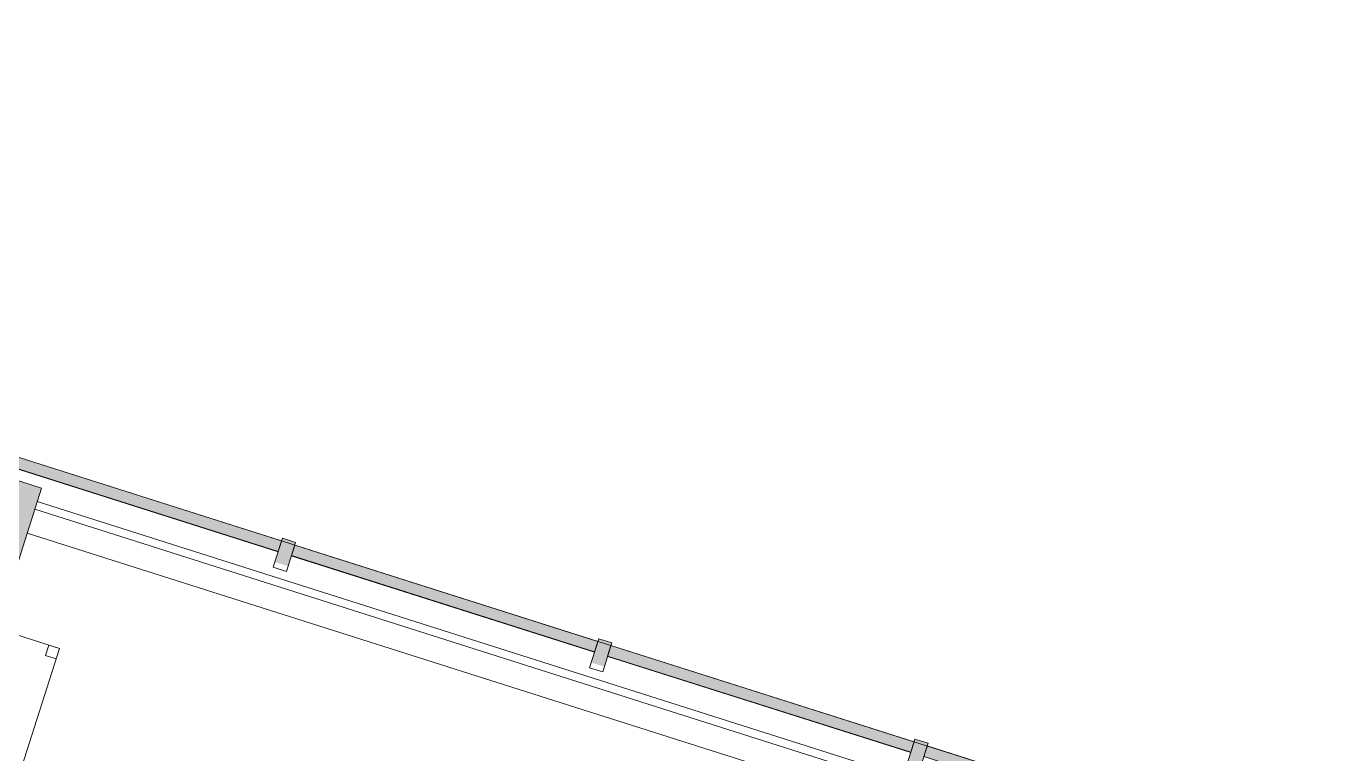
# Model space of a CAD drawing. Header units: inches. Extents: x 385 to 2249, y -1773 to -36.
# Drawn here: x 2012.1 to 2248.9, y -562.7 to -431.2 of the extents above; entities that cross this region are included whole.
import ezdxf

# ---------------------------------------------------------------- set-up
doc = ezdxf.new("R2010")
doc.units = ezdxf.units.IN
doc.header["$MEASUREMENT"] = 0
for name, color, linetype, lineweight in [('A-COLS', 52, 'Continuous', 13), ('A-DETL-THIN', 151, 'Continuous', 9), ('A-GLAZ-CURT', 52, 'Continuous', 13), ('A-GLAZ-CWMG', 51, 'Continuous', 13), ('A-WALL', 113, 'Continuous', 13), ('I-FURN', 30, 'Continuous', 9)]:
    doc.layers.add(name, color=color, linetype=linetype, lineweight=lineweight)

# ---------------------------------------------------------------- blocks, each defined once
blk = doc.blocks.new('System Panel - Glazed 2-5026264-Level 6 POWER _ SIGNAL')
at = {"layer": 'A-GLAZ-CURT', "lineweight": 9}
blk.add_hatch(color=7, dxfattribs=at).paths.add_polyline_path([(28.75, 0.25), (28.75, 2.25), (-28.75, 2.25), (-28.75, 0.25), (26.06, 0.25)], flags=0)
at = {"layer": 'A-GLAZ-CURT', "color": 8, "lineweight": 20}
for p, q in [((28.75, 2.25), (-28.75, 2.25)), ((-28.75, 2.25), (-28.75, 0.25)), ((-28.75, 0.25), (28.75, 0.25)), ((28.75, 0.25), (28.75, 2.25))]:
    blk.add_line(p, q, dxfattribs=at)
blk = doc.blocks.new('Rectangular Mullion - 2_5_ x 5_ rectangular-5019623-Level 6 POWER _ SIGNAL')
at = {"layer": 'A-GLAZ-CWMG', "lineweight": 9}
blk.add_hatch(color=7, dxfattribs=at).paths.add_polyline_path([(0, 1.76), (0, -2.75), (-2.5, -2.75), (-2.5, 1.76), (-1.23, 1.76)], flags=0)
at = {"layer": 'A-GLAZ-CWMG', "color": 8, "lineweight": 20}
for p, q in [((-2.5, 2.75), (0, 2.75)), ((-2.5, -2.75), (-2.5, 2.75)), ((0, 2.75), (0, -2.75)), ((0, -2.75), (-2.5, -2.75))]:
    blk.add_line(p, q, dxfattribs=at)
blk = doc.blocks.new('System Panel - Glazed 2-5033996-Level 6 POWER _ SIGNAL')
at = {"layer": 'A-GLAZ-CURT', "lineweight": 9}
blk.add_hatch(color=7, dxfattribs=at).paths.add_polyline_path([(28.75, 0.25), (28.75, 2.25), (-28.75, 2.25), (-28.75, 0.25), (-19.84, 0.25)], flags=0)
at = {"layer": 'A-GLAZ-CURT', "color": 8, "lineweight": 20}
for p, q in [((28.75, 2.25), (-28.75, 2.25)), ((-28.75, 2.25), (-28.75, 0.25)), ((-28.75, 0.25), (28.75, 0.25)), ((28.75, 0.25), (28.75, 2.25))]:
    blk.add_line(p, q, dxfattribs=at)
blk = doc.blocks.new('System Panel - Glazed 2-5034117-Level 6 POWER _ SIGNAL')
at = {"layer": 'A-GLAZ-CURT', "lineweight": 9}
blk.add_hatch(color=7, dxfattribs=at).paths.add_polyline_path([(28.75, 0.25), (28.75, 2.25), (-28.75, 2.25), (-28.75, 0.25), (-16.16, 0.25)], flags=0)
at = {"layer": 'A-GLAZ-CURT', "color": 8, "lineweight": 20}
for p, q in [((28.75, 2.25), (-28.75, 2.25)), ((-28.75, 2.25), (-28.75, 0.25)), ((-28.75, 0.25), (28.75, 0.25)), ((28.75, 0.25), (28.75, 2.25))]:
    blk.add_line(p, q, dxfattribs=at)
blk = doc.blocks.new('Walls 77 - Walls 3-5131685-Level 6 POWER _ SIGNAL')
at = {"layer": 'A-WALL', "lineweight": 9}
for p, q in [((59.48, -1434.57), (59.48, -1222.52)), ((53.49, -1270.34), (53.49, -1327.81)), ((53.49, -1330.31), (53.49, -1387.81)), ((53.49, -1390.31), (53.49, -1447.81))]:
    blk.add_line(p, q, dxfattribs=at)
blk = doc.blocks.new('Walls 104 - Walls 3-5504135-Level 6 POWER _ SIGNAL')
at = {"layer": 'A-WALL', "lineweight": 9}
for p, q in [((53.49, -1222.05), (53.49, -1433.76)), ((59.48, -1433.76), (59.48, -1222.05))]:
    blk.add_line(p, q, dxfattribs=at)
blk = doc.blocks.new('Columns 63 - Columns 4-5528758-Level 6 POWER _ SIGNAL')
at = {"layer": 'A-COLS', "lineweight": 9}
blk.add_hatch(color=7, dxfattribs=at).paths.add_polyline_path([(1403.92, -849.97), (1412.18, -824.56), (1386.29, -816.15), (1378.03, -841.56), (1380.76, -842.44)], flags=0)
at = {"layer": 'A-COLS', "color": 8, "lineweight": 20}
for p, q in [((1386.29, -816.15), (1378.03, -841.56)), ((1412.18, -824.56), (1386.29, -816.15)), ((1403.92, -849.97), (1412.18, -824.56)), ((1378.03, -841.56), (1403.92, -849.97))]:
    blk.add_line(p, q, dxfattribs=at)
blk = doc.blocks.new('Rectangular Table - Rectangular Table-V122-Level 6 POWER _ SIGNAL')
at = {"layer": 'I-FURN'}
for p, q in [((-34, 18.13), (-36, 18.13)), ((-36, 18.13), (-36, 16.13)), ((-36, 16.13), (-36, 18.13)), ((-36, 18.13), (-34, 18.13)), ((36, 18.13), (-36, 18.13)), ((-36, 18.13), (-36, 6.27)), ((-36, 6.27), (-36, 18.13)), ((-36, 18.13), (36, 18.13)), ((-34, 16.13), (-34, 18.13)), ((-34, 18.13), (-34, 16.13)), ((34, 18.13), (34, 16.13)), ((36, 18.13), (34, 18.13)), ((34, 18.13), (36, 18.13)), ((34, 16.13), (34, 18.13)), ((36, 16.13), (36, 18.13)), ((36, 18.13), (36, 16.24)), ((36, -18.13), (36, 18.13)), ((36, 18.13), (36, -18.13)), ((-36, 16.13), (-34, 16.13)), ((-34, 16.13), (-36, 16.13)), ((34, 16.13), (36, 16.13)), ((36, 16.13), (34, 16.13)), ((36, 16.24), (36, 16.13)), ((-34, -16.13), (-35.87, -16.13)), ((-35.87, -16.13), (-34, -16.13)), ((-34, -18.13), (-34, -16.13)), ((-34, -16.13), (-34, -18.13)), ((36, -16.13), (34, -16.13)), ((34, -16.13), (34, -18.13)), ((34, -18.13), (34, -16.13)), ((34, -16.13), (36, -16.13)), ((36, -18.13), (36, -16.13)), ((36, -16.13), (36, -18.13)), ((-35.87, -18.13), (-34, -18.13)), ((-34, -18.13), (-35.87, -18.13)), ((-35.87, -18.13), (36, -18.13)), ((36, -18.13), (-35.87, -18.13)), ((34, -18.13), (36, -18.13)), ((36, -18.13), (34, -18.13))]:
    blk.add_line(p, q, dxfattribs=at)

msp = doc.modelspace()

# ---------------------------------------------------------------- linework, layer by layer
at = {"layer": 'A-DETL-THIN'}
msp.add_line((2248.88, -584.68), (1765.28, -431.23), dxfattribs=at)

# ---------------------------------------------------------------- block references
at = {"layer": 'A-COLS', "lineweight": 9, "rotation": 0.3967009999964257}
msp.add_blockref('Columns 63 - Columns 4-5528758-Level 6 POWER _ SIGNAL', (597.04, 300.11), dxfattribs=at)
at = {"layer": 'A-GLAZ-CURT', "lineweight": 9, "rotation": 342.396186574362}
for name, p in [('System Panel - Glazed 2-5034117-Level 6 POWER _ SIGNAL', (2030.22, -517.66)), ('System Panel - Glazed 2-5033996-Level 6 POWER _ SIGNAL', (2087.41, -535.8)), ('System Panel - Glazed 2-5026264-Level 6 POWER _ SIGNAL', (2144.57, -553.94)), ('System Panel - Glazed 2-5026264-Level 6 POWER _ SIGNAL', (2201.76, -572.09))]:
    msp.add_blockref(name, p, dxfattribs=at)
at = {"layer": 'A-GLAZ-CWMG', "lineweight": 9, "extrusion": (0, 0, -1), "rotation": 197.603813425638}
for p in [(-2060, -527.11), (-2117.2, -545.26), (-2174.35, -563.39)]:
    msp.add_blockref('Rectangular Mullion - 2_5_ x 5_ rectangular-5019623-Level 6 POWER _ SIGNAL', p, dxfattribs=at)
at = {"layer": 'A-WALL', "lineweight": 9, "rotation": 252.3961828634399}
for name, p in [('Walls 77 - Walls 3-5131685-Level 6 POWER _ SIGNAL', (3399.06, -895.66)), ('Walls 104 - Walls 3-5504135-Level 6 POWER _ SIGNAL', (3396.92, -899.72))]:
    msp.add_blockref(name, p, dxfattribs=at)
at = {"layer": 'I-FURN', "rotation": 252.3119574808695}
msp.add_blockref('Rectangular Table - Rectangular Table-V122-Level 6 POWER _ SIGNAL', (1989.93, -572.42), dxfattribs=at)

doc.saveas('drawing.dxf')
